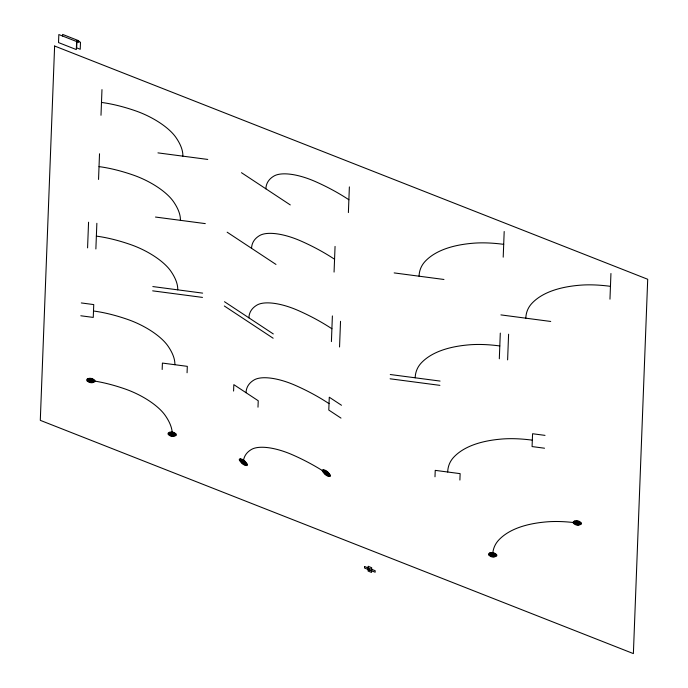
<?xml version="1.0" encoding="UTF-8"?>
<svg xmlns="http://www.w3.org/2000/svg" width="688" height="688" viewBox="0 0 688 688"><rect width="100%" height="100%" fill="white"/><g stroke="black" fill="none" stroke-linecap="round" stroke-linejoin="round"><path stroke-width="1.03" d="M62.556 36.008L62.617 34.4L78.75 40.747L78.681 42.346L58.833 34.555L58.523 42.579L76.316 49.579L76.626 41.555M87.574 247.878L88.563 222.207M95.873 248.97L96.862 223.299M98.539 179.448L99.519 153.777M100.99 115.274L101.979 89.612M162.17 369.49L162.411 363.075L187.317 366.351L187.067 372.767M233.585 391.059L233.834 384.644L258.241 400.76L257.991 407.176M331.41 341.601L332.39 315.93M334.067 272.078L335.056 246.416M339.545 346.967L340.526 321.305M348.386 212.575L349.375 186.904M434.988 476.784L435.237 470.368L460.134 473.645L459.894 480.061M499.316 358.783L500.296 333.112M503.203 257.174L504.192 231.512M507.615 359.876L508.595 334.205M609.964 299.16L610.944 273.497M157.948 152.874L207.75 159.435M155.488 217.047L205.291 223.609M394.164 272.912L443.958 279.474M500.916 314.898L550.718 321.459M152.831 286.569L202.633 293.122M152.667 290.843L202.47 297.405M81.296 302.944L93.749 304.586L93.258 317.417L80.806 315.775M390.268 374.521L440.071 381.075M390.105 378.796L439.907 385.357M545.016 435.375L532.572 433.741L532.073 446.572L544.526 448.215M368.089 569.544L371.589 570.92M241.471 172.697L290.284 204.921M227.152 232.2L275.974 264.433M224.494 301.722L273.308 333.947M224.331 305.997L273.145 338.229M341.489 405.266L329.277 397.217L328.787 410.048L340.99 418.106M577.318 522.992A144.325 55.926 25.1 0 0 546.891 521.857A218.027 84.486 25.1 0 0 498.834 539.951A144.325 55.926 25.1 0 0 492.677 554.838M447.69 472.011A144.325 55.926 25.1 0 1 453.839 457.116A218.027 84.486 25.1 0 1 501.905 439.03A144.325 55.926 25.1 0 1 532.323 440.157M499.806 345.944A144.325 55.926 25.1 0 0 469.388 344.817A218.027 84.486 25.1 0 0 421.323 362.903A144.325 55.926 25.1 0 0 415.174 377.798M525.813 318.183A144.325 55.926 25.1 0 1 531.97 303.288A218.027 84.486 25.1 0 1 580.036 285.202A144.325 55.926 25.1 0 1 610.454 286.328M419.061 276.198A144.325 55.926 25.1 0 1 425.218 261.302A218.027 84.486 25.1 0 1 473.275 243.217A144.325 55.926 25.1 0 1 503.693 244.343M243.371 462.216A92.149 35.707 25.1 0 1 251.516 449.427A43.697 16.933 25.1 0 1 292.52 454.828A92.149 35.707 25.1 0 1 326.37 473.146M246.037 392.702A92.149 35.707 25.1 0 1 254.182 379.905A43.697 16.933 25.1 0 1 295.186 385.306A92.149 35.707 25.1 0 1 329.036 403.632M248.901 317.839A92.149 35.707 25.1 0 1 257.045 305.042A43.697 16.933 25.1 0 1 298.05 310.443A92.149 35.707 25.1 0 1 331.9 328.761M251.559 248.316A92.149 35.707 25.1 0 1 259.703 235.52A43.697 16.933 25.1 0 1 300.708 240.92A92.149 35.707 25.1 0 1 334.566 259.247M265.878 188.813A92.149 35.707 25.1 0 1 274.022 176.016A43.697 16.933 25.1 0 1 315.027 181.417A92.149 35.707 25.1 0 1 348.876 199.744M172.206 434.231A92.149 35.707 25.1 0 0 165.266 415.509A43.697 16.933 25.1 0 0 125.07 388.969A92.149 35.707 25.1 0 0 90.842 380.516M174.864 364.709A92.149 35.707 25.1 0 0 167.932 345.987A43.697 16.933 25.1 0 0 127.727 319.456A92.149 35.707 25.1 0 0 93.499 311.002M177.728 289.846A92.149 35.707 25.1 0 0 170.796 271.124A43.697 16.933 25.1 0 0 130.6 244.584A92.149 35.707 25.1 0 0 96.372 236.13M180.394 220.323A92.149 35.707 25.1 0 0 173.453 201.601A43.697 16.933 25.1 0 0 133.257 175.07A92.149 35.707 25.1 0 0 99.029 166.616M182.845 156.159A92.149 35.707 25.1 0 0 175.913 137.428A43.697 16.933 25.1 0 0 135.717 110.897A92.149 35.707 25.1 0 0 101.489 102.443M54.619 46.019L40.291 420.342L633.381 653.6L647.709 279.268L54.619 46.019M76.936 40.841L76.669 47.868L80.229 49.269L80.496 42.243L76.936 40.841M364.597 566.542L364.537 568.047L375.149 572.218L375.209 570.713L364.597 566.542M368.218 566.336L368.037 571.049L371.529 572.425L371.709 567.712L368.218 566.336M89.302 380L89.328 380.696C89.982 381.539 92.742 381.874 92.364 380.361L90.876 379.664L89.302 380M90.076 380.258C90.911 382.184 92.631 379.432 90.076 380.258M170.667 433.715L170.693 434.412C171.346 435.246 174.107 435.59 173.729 434.076L172.232 433.371L170.667 433.715M171.432 433.973C172.275 435.9 173.995 433.139 171.432 433.973M491.137 554.322L491.163 555.018C491.817 555.852 494.577 556.196 494.199 554.683L492.711 553.986L491.137 554.322M491.911 554.58C492.746 556.506 494.466 553.745 491.911 554.58M575.779 522.476L575.804 523.164C576.458 524.007 579.219 524.351 578.832 522.828L577.344 522.132L575.779 522.476M576.544 522.734C577.378 524.652 579.098 521.9 576.544 522.734M241.909 460.891C243.07 465.879 247.818 462.379 241.909 460.891M242.64 461.553L244.102 462.895L242.64 461.553M324.908 471.822C326.069 476.81 330.816 473.31 324.908 471.822M325.639 472.484L327.101 473.826L325.639 472.484M87.961 378.615L86.998 379.226A7.215 2.795 25.1 0 0 86.688 379.974A4.893 1.892 25.1 0 0 87.058 380.963L89.044 382.236A4.61 1.789 25.1 0 0 90.756 382.657A7.215 2.795 25.1 0 0 92.278 382.717L94.686 381.806A7.215 2.795 25.1 0 0 94.987 381.066A4.61 1.789 25.1 0 0 94.643 380.129L92.631 378.804A4.61 1.789 25.1 0 0 90.919 378.383A7.215 2.795 25.1 0 0 89.406 378.323L87.961 378.615M88.537 379.002L87.763 379.484A5.771 2.236 25.1 0 0 87.522 380.077A3.913 1.514 25.1 0 0 87.815 380.877L89.406 381.892A3.689 1.428 25.1 0 0 90.773 382.227A5.771 2.236 25.1 0 0 91.994 382.279L93.912 381.548A5.771 2.236 25.1 0 0 94.161 380.954A3.689 1.428 25.1 0 0 93.886 380.206L92.278 379.148A3.689 1.428 25.1 0 0 90.911 378.804A5.771 2.236 25.1 0 0 89.689 378.761L88.537 379.002M89.113 379.38L88.537 379.742A4.326 1.677 25.1 0 0 88.348 380.189A2.933 1.135 25.1 0 0 88.571 380.791L89.767 381.548A2.761 1.075 25.1 0 0 90.79 381.806A4.326 1.677 25.1 0 0 91.702 381.831L93.147 381.29A4.326 1.677 25.1 0 0 93.327 380.842A2.761 1.075 25.1 0 0 93.121 380.283L91.917 379.492A2.761 1.075 25.1 0 0 90.893 379.234A4.326 1.677 25.1 0 0 89.982 379.2L89.113 379.38M169.325 432.331L168.362 432.941A7.215 2.795 25.1 0 0 168.053 433.681A4.893 1.892 25.1 0 0 168.422 434.678L170.409 435.943A4.61 1.789 25.1 0 0 172.12 436.364A7.215 2.795 25.1 0 0 173.643 436.424L176.042 435.521A7.215 2.795 25.1 0 0 176.352 434.773A4.61 1.789 25.1 0 0 176.008 433.836L173.995 432.511A4.61 1.789 25.1 0 0 172.284 432.09A7.215 2.795 25.1 0 0 170.762 432.03L169.325 432.331M169.902 432.709L169.128 433.199A5.771 2.236 25.1 0 0 168.887 433.793A3.913 1.514 25.1 0 0 169.179 434.584L170.77 435.599A3.689 1.428 25.1 0 0 172.138 435.943A5.771 2.236 25.1 0 0 173.359 435.986L175.277 435.263A5.771 2.236 25.1 0 0 175.526 434.67A3.689 1.428 25.1 0 0 175.242 433.913L173.634 432.855A3.689 1.428 25.1 0 0 172.267 432.52A5.771 2.236 25.1 0 0 171.054 432.477L169.902 432.709M170.478 433.087L169.902 433.457A4.326 1.677 25.1 0 0 169.712 433.904A2.933 1.135 25.1 0 0 169.936 434.498L171.131 435.255A2.761 1.075 25.1 0 0 172.155 435.513A4.326 1.677 25.1 0 0 173.066 435.547L174.511 435.005A4.326 1.677 25.1 0 0 174.692 434.558A2.761 1.075 25.1 0 0 174.485 433.999L173.281 433.199A2.761 1.075 25.1 0 0 172.249 432.95A4.326 1.677 25.1 0 0 171.338 432.915L170.478 433.087M489.804 552.937L488.833 553.548A7.215 2.795 25.1 0 0 488.523 554.296A4.893 1.892 25.1 0 0 488.893 555.285L490.879 556.558A4.61 1.789 25.1 0 0 492.591 556.979A7.215 2.795 25.1 0 0 494.113 557.031L496.521 556.128A7.215 2.795 25.1 0 0 496.831 555.388A4.61 1.789 25.1 0 0 496.478 554.451L494.474 553.126A4.61 1.789 25.1 0 0 492.763 552.696A7.215 2.795 25.1 0 0 491.241 552.645L489.804 552.937M490.372 553.315L489.607 553.806A5.771 2.236 25.1 0 0 489.357 554.399A3.913 1.514 25.1 0 0 489.65 555.199L491.241 556.214A3.689 1.428 25.1 0 0 492.608 556.549A5.771 2.236 25.1 0 0 493.829 556.592L495.747 555.87A5.771 2.236 25.1 0 0 495.996 555.276A3.689 1.428 25.1 0 0 495.721 554.528L494.113 553.462A3.689 1.428 25.1 0 0 492.746 553.126A5.771 2.236 25.1 0 0 491.524 553.083L490.372 553.315M490.948 553.702L490.372 554.064A4.326 1.677 25.1 0 0 490.183 554.511A2.933 1.135 25.1 0 0 490.406 555.104L491.602 555.87A2.761 1.075 25.1 0 0 492.625 556.119A4.326 1.677 25.1 0 0 493.537 556.153L494.982 555.612A4.326 1.677 25.1 0 0 495.171 555.164A2.761 1.075 25.1 0 0 494.956 554.605L493.752 553.806A2.761 1.075 25.1 0 0 492.728 553.556A4.326 1.677 25.1 0 0 491.817 553.522L490.948 553.702M574.437 521.091L573.474 521.693A7.215 2.795 25.1 0 0 573.164 522.441A4.893 1.892 25.1 0 0 573.534 523.439L575.521 524.703A4.61 1.789 25.1 0 0 577.232 525.125A7.215 2.795 25.1 0 0 578.754 525.185L581.154 524.282A7.215 2.795 25.1 0 0 581.463 523.534A4.61 1.789 25.1 0 0 581.119 522.596L579.107 521.272A4.61 1.789 25.1 0 0 577.395 520.85A7.215 2.795 25.1 0 0 575.873 520.79L574.437 521.091M575.013 521.47L574.239 521.951A5.771 2.236 25.1 0 0 573.998 522.553A3.913 1.514 25.1 0 0 574.291 523.344L575.882 524.359A3.689 1.428 25.1 0 0 577.249 524.703A5.771 2.236 25.1 0 0 578.462 524.746L580.388 524.024A5.771 2.236 25.1 0 0 580.638 523.422A3.689 1.428 25.1 0 0 580.354 522.674L578.746 521.616A3.689 1.428 25.1 0 0 577.378 521.28A5.771 2.236 25.1 0 0 576.166 521.229L575.013 521.47M575.589 521.848L575.005 522.209A4.326 1.677 25.1 0 0 574.824 522.656A2.933 1.135 25.1 0 0 575.048 523.258L576.234 524.015A2.761 1.075 25.1 0 0 577.266 524.273A4.326 1.677 25.1 0 0 578.178 524.308L579.623 523.766A4.326 1.677 25.1 0 0 579.803 523.319A2.761 1.075 25.1 0 0 579.597 522.751L578.393 521.96A2.761 1.075 25.1 0 0 577.361 521.702A4.326 1.677 25.1 0 0 576.449 521.667L575.589 521.848M240.559 458.81L239.716 458.896A4.61 1.789 25.1 0 0 239.304 459.532A7.215 2.795 25.1 0 0 239.544 460.496L241.815 463.23A7.215 2.795 25.1 0 0 243.294 464.357A4.61 1.789 25.1 0 0 244.988 465.277L247.009 465.587A4.893 1.892 25.1 0 0 247.439 464.907A7.215 2.795 25.1 0 0 247.198 463.944L244.937 461.201A7.215 2.795 25.1 0 0 243.457 460.083A4.61 1.789 25.1 0 0 241.763 459.163L240.559 458.81M241.118 459.489L240.447 459.558A3.689 1.428 25.1 0 0 240.121 460.074A5.771 2.236 25.1 0 0 240.31 460.84L242.124 463.033A5.771 2.236 25.1 0 0 243.311 463.927A3.689 1.428 25.1 0 0 244.661 464.667L246.287 464.907A3.913 1.514 25.1 0 0 246.631 464.366A5.771 2.236 25.1 0 0 246.433 463.6L244.627 461.407A5.771 2.236 25.1 0 0 243.44 460.504A3.689 1.428 25.1 0 0 242.081 459.773L241.118 459.489M241.686 460.169L241.178 460.22A2.761 1.075 25.1 0 0 240.929 460.607A4.326 1.677 25.1 0 0 241.075 461.184L242.434 462.826A4.326 1.677 25.1 0 0 243.328 463.506A2.761 1.075 25.1 0 0 244.343 464.056L245.556 464.237A2.933 1.135 25.1 0 0 245.814 463.832A4.326 1.677 25.1 0 0 245.668 463.256L244.309 461.614A4.326 1.677 25.1 0 0 243.423 460.934A2.761 1.075 25.1 0 0 242.408 460.384L241.686 460.169M323.558 469.741L322.715 469.827A4.61 1.789 25.1 0 0 322.302 470.463A7.215 2.795 25.1 0 0 322.552 471.426L324.813 474.161A7.215 2.795 25.1 0 0 326.293 475.288A4.61 1.789 25.1 0 0 327.987 476.208L330.008 476.517A4.893 1.892 25.1 0 0 330.438 475.838A7.215 2.795 25.1 0 0 330.197 474.875L327.935 472.131A7.215 2.795 25.1 0 0 326.456 471.013A4.61 1.789 25.1 0 0 324.762 470.093L323.558 469.741M324.117 470.42L323.446 470.489A3.689 1.428 25.1 0 0 323.119 471.005A5.771 2.236 25.1 0 0 323.317 471.77L325.123 473.963A5.771 2.236 25.1 0 0 326.31 474.858A3.689 1.428 25.1 0 0 327.66 475.597L329.285 475.838A3.913 1.514 25.1 0 0 329.629 475.296A5.771 2.236 25.1 0 0 329.432 474.531L327.626 472.338A5.771 2.236 25.1 0 0 326.439 471.435A3.689 1.428 25.1 0 0 325.089 470.704L324.117 470.42M324.684 471.099L324.177 471.151A2.761 1.075 25.1 0 0 323.936 471.538A4.326 1.677 25.1 0 0 324.082 472.114L325.433 473.757A4.326 1.677 25.1 0 0 326.327 474.436A2.761 1.075 25.1 0 0 327.342 474.987L328.554 475.167A2.933 1.135 25.1 0 0 328.812 474.763A4.326 1.677 25.1 0 0 328.666 474.187L327.307 472.544A4.326 1.677 25.1 0 0 326.422 471.865A2.761 1.075 25.1 0 0 325.407 471.314L324.684 471.099"/></g></svg>
